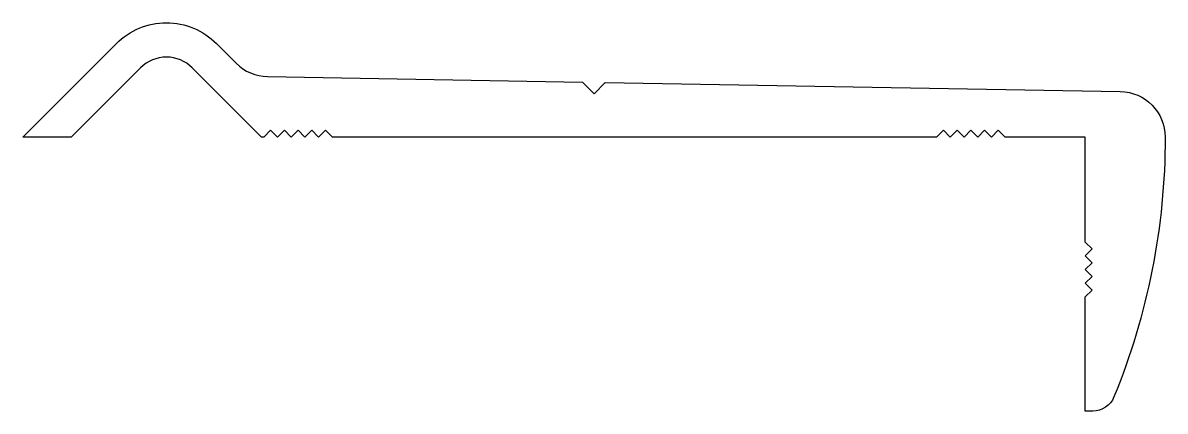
# Model space of a CAD drawing. Extents: x 440.7 to 490.7, y 679.2 to 696.2.
import ezdxf

# ---------------------------------------------------------------- set-up
doc = ezdxf.new("R2010")
doc.units = 0
doc.layers.get('0').update_dxf_attribs({"linetype": 'CONTINUOUS'})

msp = doc.modelspace()

# ---------------------------------------------------------------- linework, layer by layer
msp.add_lwpolyline([(488.697, 693.238, -0.40915), (490.662, 691.239, -0.097537), (488.42, 679.863, -0.304343), (487.495, 679.243), (487.162, 679.243), (487.162, 684.243), (487.462, 684.543), (487.162, 684.843), (487.462, 685.143), (487.162, 685.443), (487.462, 685.743), (487.162, 686.043), (487.462, 686.343), (487.162, 686.643), (487.162, 691.243), (483.658, 691.243), (483.358, 691.543), (483.058, 691.243), (482.758, 691.543), (482.458, 691.243), (482.158, 691.543), (481.858, 691.243), (481.558, 691.543), (481.258, 691.243), (480.958, 691.543), (480.658, 691.243), (454.209, 691.243), (453.909, 691.543), (453.609, 691.243), (453.309, 691.543), (453.009, 691.243), (452.709, 691.543), (452.409, 691.243), (452.109, 691.543), (451.809, 691.243), (451.509, 691.543), (451.209, 691.243), (451.109, 691.243), (448.077, 694.274, 0.414214), (445.815, 694.274), (442.783, 691.243), (440.662, 691.243), (444.754, 695.335, -0.414214), (449.138, 695.335), (449.997, 694.475, 0.19438), (451.377, 693.89), (465.153, 693.649), (465.662, 693.141), (466.153, 693.632)], format="xyb", close=True)

doc.saveas('drawing.dxf')
